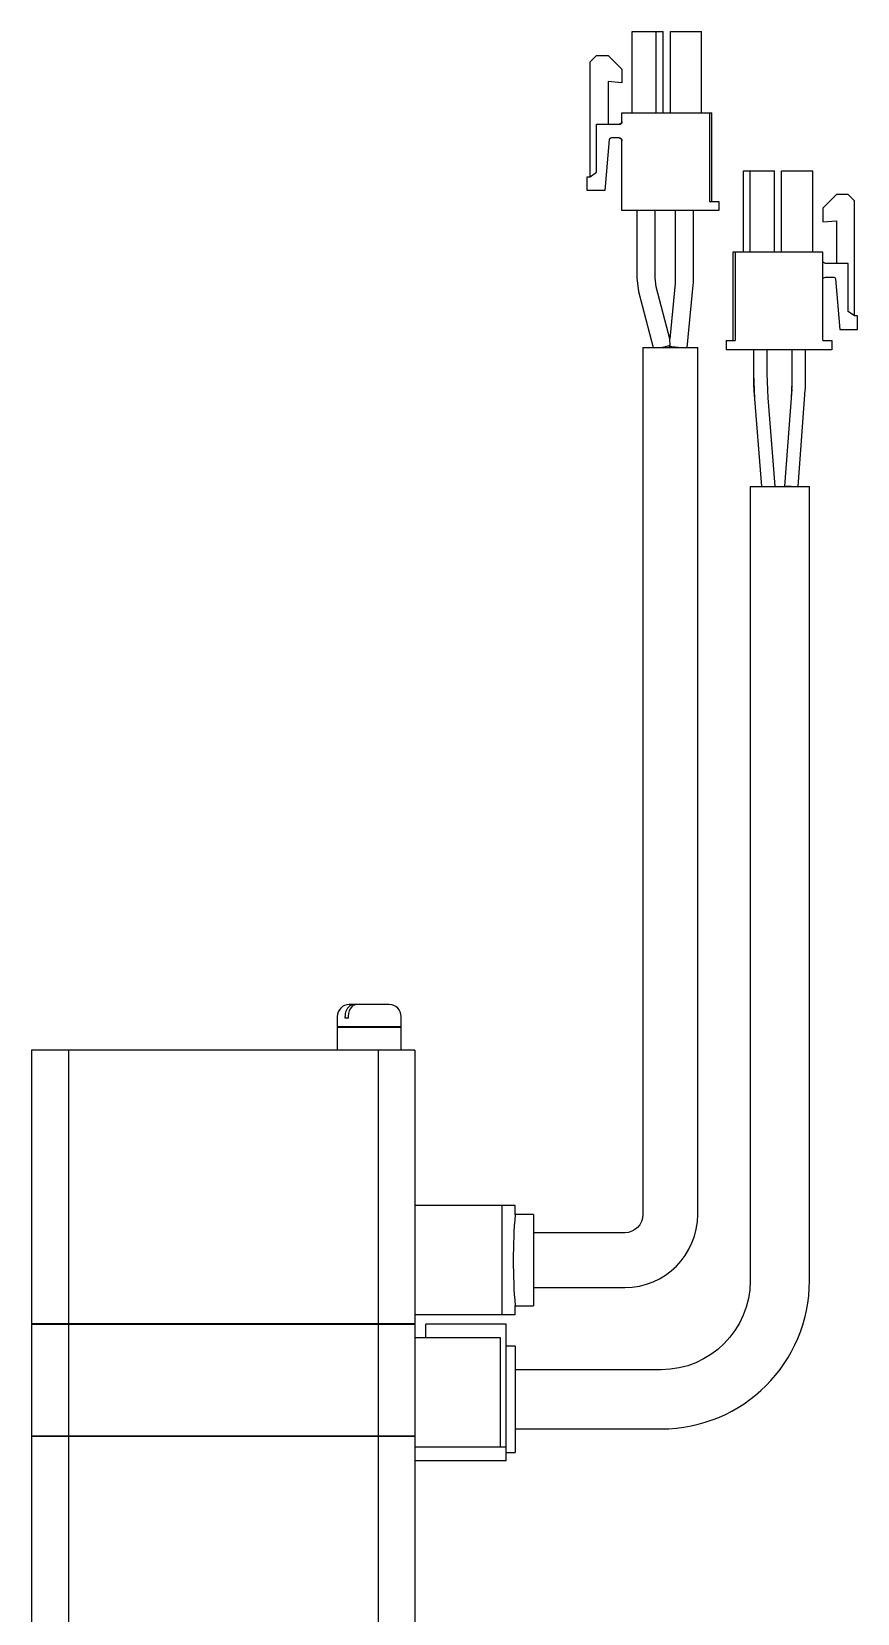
# Model space of a CAD drawing. Extents: x 0 to 1643, y -8 to 1285.
# Drawn here: x 1335.9 to 1426.4, y 635.1 to 808.4 of the extents above; entities that cross this region are included whole.
import ezdxf

# ---------------------------------------------------------------- set-up
doc = ezdxf.new("R2010")
doc.units = 0
doc.header["$LTSCALE"] = 0.5
doc.layers.add('MSM_CONTINUOUS', color=7, linetype='CONTINUOUS')

msp = doc.modelspace()

# ---------------------------------------------------------------- linework, layer by layer
at = {"layer": 'MSM_CONTINUOUS'}
for p, q in [((1401.66, 799.47), (1401.66, 808.37)), ((1401.66, 808.37), (1405.06, 808.37)), ((1401.66, 799.47), (1401.66, 808.37)), ((1404.31, 799.47), (1404.31, 808.37)), ((1405.06, 799.47), (1405.06, 808.37)), ((1405.86, 799.47), (1405.86, 808.37)), ((1405.86, 808.37), (1409.26, 808.37)), ((1405.86, 799.47), (1405.86, 808.37)), ((1409.26, 799.47), (1409.26, 808.37)), ((1397.06, 805.07), (1397.76, 805.77)), ((1397.06, 805.07), (1397.76, 805.77)), ((1397.06, 792.47), (1397.06, 805.07)), ((1397.06, 792.47), (1397.06, 805.07)), ((1397.76, 805.77), (1399.06, 805.77)), ((1399.06, 805.77), (1400.56, 804.27)), ((1400.56, 804.27), (1400.56, 802.77)), ((1400.56, 802.77), (1399.06, 802.9)), ((1399.06, 802.9), (1399.06, 798.22)), ((1400.56, 802.77), (1399.06, 802.9)), ((1400.56, 798.52), (1400.56, 799.47)), ((1400.56, 799.47), (1410.41, 799.47)), ((1400.56, 798.52), (1400.56, 799.47)), ((1410.16, 799.47), (1410.16, 789.77)), ((1410.41, 789.77), (1410.41, 799.47)), ((1397.76, 792.97), (1397.76, 798.22)), ((1397.76, 798.22), (1400.26, 798.22)), ((1397.76, 792.97), (1397.76, 798.22)), ((1400.56, 798.52), (1400.56, 798.52)), ((1399.16, 796.54), (1398.67, 790.97)), ((1400.26, 796.72), (1399.36, 796.72)), ((1400.56, 788.77), (1400.56, 796.42)), ((1400.56, 796.42), (1400.56, 796.42)), ((1400.56, 788.77), (1400.56, 796.42)), ((1396.76, 790.97), (1396.76, 792.47)), ((1396.76, 790.97), (1396.76, 792.47)), ((1396.76, 792.47), (1397.06, 792.47)), ((1397.06, 792.47), (1397.76, 792.97)), ((1397.06, 792.47), (1397.76, 792.97)), ((1413.86, 784.22), (1413.86, 793.12)), ((1413.86, 793.12), (1417.26, 793.12)), ((1414.61, 784.22), (1414.61, 793.12)), ((1417.26, 784.22), (1417.26, 793.12)), ((1418.06, 784.22), (1418.06, 793.12)), ((1418.06, 793.12), (1421.46, 793.12)), ((1421.46, 784.22), (1421.46, 793.12)), ((1398.67, 790.97), (1396.76, 790.97)), ((1424.06, 790.52), (1422.56, 789.02)), ((1425.36, 790.52), (1424.06, 790.52)), ((1426.06, 789.82), (1425.36, 790.52)), ((1411.16, 788.77), (1400.56, 788.77)), ((1402.18, 788.77), (1402.18, 781.41)), ((1404.18, 781.41), (1404.18, 788.77)), ((1406.38, 788.77), (1406.38, 780.87)), ((1408.38, 780.87), (1408.38, 788.77)), ((1410.16, 789.77), (1411.16, 789.77)), ((1411.16, 789.77), (1411.16, 788.77)), ((1422.56, 789.02), (1422.56, 787.52)), ((1426.06, 777.22), (1426.06, 789.82)), ((1422.56, 787.52), (1424.06, 787.65)), ((1424.06, 787.65), (1424.06, 782.97)), ((1422.56, 784.22), (1412.71, 784.22)), ((1412.71, 784.22), (1412.71, 774.52)), ((1412.96, 784.22), (1412.96, 774.52)), ((1422.56, 774.52), (1422.56, 784.22)), ((1425.36, 782.97), (1422.86, 782.97)), ((1425.36, 777.72), (1425.36, 782.97)), ((1402.18, 781.41), (1402.38, 779.9)), ((1402.38, 779.9), (1403.97, 773.77)), ((1404.31, 780.4), (1404.18, 781.41)), ((1405.79, 774.72), (1404.31, 780.4)), ((1406.38, 780.77), (1405.79, 774.72)), ((1406.38, 780.87), (1406.38, 780.77)), ((1407.71, 773.77), (1408.37, 780.58)), ((1408.37, 780.58), (1408.38, 780.87)), ((1422.86, 781.47), (1423.76, 781.47)), ((1423.96, 781.29), (1424.44, 775.72)), ((1426.06, 777.22), (1425.36, 777.72)), ((1426.36, 777.22), (1426.06, 777.22)), ((1426.36, 775.72), (1426.36, 777.22)), ((1405.85, 773.99), (1405.79, 774.72)), ((1424.44, 775.72), (1426.36, 775.72)), ((1402.86, 773.77), (1408.86, 773.77)), ((1402.86, 773.77), (1402.86, 678.77)), ((1405.85, 773.99), (1405.01, 773.77)), ((1405.72, 773.96), (1405.71, 773.87)), ((1406.71, 773.77), (1405.71, 773.87)), ((1408.86, 678.77), (1408.86, 773.77)), ((1411.96, 774.52), (1411.96, 773.52)), ((1411.96, 774.52), (1412.96, 774.52)), ((1423.56, 773.52), (1411.96, 773.52)), ((1414.98, 773.52), (1414.98, 769.92)), ((1416.48, 770.89), (1416.48, 773.52)), ((1419.18, 773.52), (1419.18, 769.89)), ((1420.68, 769.89), (1420.68, 773.52)), ((1422.56, 774.52), (1423.56, 774.52)), ((1423.56, 774.52), (1423.56, 773.52)), ((1414.98, 770.89), (1415.09, 768.14)), ((1416.59, 768.26), (1416.48, 770.89)), ((1419.17, 769.94), (1419.09, 768.26)), ((1419.18, 770.89), (1419.17, 769.94)), ((1415.02, 769.06), (1415.86, 758.52)), ((1417.36, 758.58), (1416.59, 768.26)), ((1419.16, 769.2), (1418.36, 758.58)), ((1419.86, 758.52), (1420.65, 769.09)), ((1414.61, 758.52), (1421.11, 758.52)), ((1414.61, 758.52), (1414.61, 671.52)), ((1419.11, 758.52), (1418.36, 758.58)), ((1421.11, 671.52), (1421.11, 758.52)), ((1369.36, 700.47), (1369.36, 699.32)), ((1370.21, 700.27), (1370.21, 700.47)), ((1370.57, 700.27), (1370.21, 700.27)), ((1370.57, 700.27), (1370.57, 700.47)), ((1375.06, 701.77), (1370.66, 701.77)), ((1376.36, 699.32), (1376.36, 700.47)), ((1376.36, 699.32), (1369.36, 699.32)), ((1369.36, 699.27), (1369.36, 696.77)), ((1376.36, 699.27), (1369.36, 699.27)), ((1369.41, 699.32), (1369.41, 699.27)), ((1376.31, 699.27), (1376.31, 699.32)), ((1376.36, 696.77), (1376.36, 699.27)), ((1377.86, 696.77), (1335.86, 696.77)), ((1335.86, 696.77), (1335.86, 666.82)), ((1339.89, 696.77), (1339.89, 666.82)), ((1373.83, 696.77), (1373.83, 666.82)), ((1377.86, 696.77), (1377.86, 666.82)), ((1388.85, 679.77), (1377.86, 679.77)), ((1387.43, 667.77), (1387.43, 679.77)), ((1388.85, 678.77), (1388.85, 679.77)), ((1390.86, 678.77), (1388.85, 678.77)), ((1390.86, 678.77), (1390.86, 668.77)), ((1400.86, 676.77), (1390.86, 676.77)), ((1390.86, 670.77), (1400.86, 670.77)), ((1388.85, 667.77), (1377.86, 667.77)), ((1388.85, 667.77), (1388.85, 668.77)), ((1388.85, 668.77), (1390.86, 668.77)), ((1335.86, 666.82), (1377.86, 666.82)), ((1335.86, 666.77), (1335.86, 654.52)), ((1335.86, 666.77), (1377.86, 666.77)), ((1335.91, 666.82), (1335.91, 666.77)), ((1339.89, 666.77), (1339.89, 654.52)), ((1340.14, 666.82), (1340.14, 666.77)), ((1373.57, 666.82), (1373.57, 666.77)), ((1373.83, 666.77), (1373.83, 654.52)), ((1377.81, 666.82), (1377.81, 666.77)), ((1377.86, 666.77), (1377.86, 630.52)), ((1379.06, 665.27), (1379.06, 666.77)), ((1387.86, 666.77), (1379.06, 666.77)), ((1387.86, 651.77), (1387.86, 666.77)), ((1387.26, 665.27), (1377.86, 665.27)), ((1387.26, 653.27), (1387.26, 665.27)), ((1388.86, 664.34), (1387.86, 664.34)), ((1388.86, 664.34), (1388.86, 652.7)), ((1404.86, 661.77), (1388.86, 661.77)), ((1388.86, 655.27), (1404.86, 655.27)), ((1335.86, 654.52), (1377.86, 654.52)), ((1335.86, 654.47), (1335.86, 630.52)), ((1335.86, 654.47), (1377.86, 654.47)), ((1335.91, 654.52), (1335.91, 654.47)), ((1339.89, 654.47), (1339.89, 630.52)), ((1340.14, 654.52), (1340.14, 654.47)), ((1373.57, 654.52), (1373.57, 654.47)), ((1373.83, 654.47), (1373.83, 630.52)), ((1377.81, 654.52), (1377.81, 654.47)), ((1387.86, 653.27), (1377.86, 653.27)), ((1387.86, 651.77), (1377.86, 651.77)), ((1387.86, 652.7), (1388.86, 652.7))]:
    msp.add_line(p, q, dxfattribs=at)
for points in [[(1417.36, 758.58, 0), (1417.36, 758.58, 0), (1417.36, 758.58, 0), (1417.36, 758.58, 0), (1417.36, 758.58, 0), (1417.36, 758.58, 0), (1417.36, 758.58, 0), (1417.36, 758.58, 0), (1417.36, 758.58, 0), (1417.36, 758.58, 0), (1417.36, 758.58, 0), (1417.36, 758.58, 0), (1417.36, 758.57, 0), (1417.36, 758.57, 0), (1417.36, 758.57, 0), (1417.36, 758.57, 0), (1417.36, 758.57, 0), (1417.36, 758.57, 0), (1417.36, 758.57, 0), (1417.36, 758.57, 0), (1417.36, 758.57, 0), (1417.36, 758.57, 0), (1417.36, 758.57, 0), (1417.36, 758.57, 0), (1417.36, 758.57, 0), (1417.35, 758.57, 0), (1417.35, 758.57, 0), (1417.35, 758.57, 0), (1417.35, 758.57, 0), (1417.35, 758.57, 0), (1417.35, 758.57, 0), (1417.35, 758.57, 0), (1417.35, 758.57, 0), (1417.35, 758.56, 0), (1417.35, 758.56, 0), (1417.35, 758.56, 0), (1417.35, 758.56, 0), (1417.35, 758.56, 0), (1417.35, 758.56, 0), (1417.35, 758.56, 0), (1417.35, 758.56, 0), (1417.35, 758.56, 0), (1417.35, 758.56, 0), (1417.35, 758.56, 0), (1417.35, 758.56, 0), (1417.35, 758.56, 0), (1417.35, 758.56, 0), (1417.35, 758.56, 0), (1417.35, 758.56, 0), (1417.35, 758.56, 0), (1417.35, 758.56, 0), (1417.35, 758.56, 0), (1417.35, 758.56, 0), (1417.35, 758.55, 0), (1417.35, 758.55, 0), (1417.35, 758.55, 0), (1417.35, 758.55, 0), (1417.35, 758.55, 0), (1417.35, 758.55, 0), (1417.35, 758.55, 0), (1417.35, 758.55, 0), (1417.35, 758.55, 0), (1417.35, 758.55, 0), (1417.35, 758.55, 0), (1417.35, 758.55, 0), (1417.35, 758.55, 0), (1417.35, 758.55, 0), (1417.35, 758.55, 0), (1417.35, 758.55, 0), (1417.35, 758.55, 0), (1417.35, 758.55, 0), (1417.35, 758.55, 0), (1417.35, 758.55, 0), (1417.35, 758.55, 0), (1417.35, 758.54, 0), (1417.35, 758.54, 0), (1417.35, 758.54, 0), (1417.35, 758.54, 0), (1417.35, 758.54, 0), (1417.35, 758.54, 0), (1417.35, 758.54, 0), (1417.34, 758.54, 0), (1417.34, 758.54, 0), (1417.34, 758.54, 0), (1417.34, 758.54, 0), (1417.34, 758.54, 0), (1417.34, 758.54, 0), (1417.34, 758.54, 0), (1417.34, 758.54, 0), (1417.34, 758.54, 0), (1417.34, 758.54, 0), (1417.34, 758.54, 0), (1417.34, 758.54, 0), (1417.34, 758.54, 0), (1417.34, 758.54, 0), (1417.34, 758.54, 0), (1417.34, 758.53, 0), (1417.34, 758.53, 0), (1417.34, 758.53, 0), (1417.34, 758.53, 0), (1417.34, 758.53, 0), (1417.34, 758.53, 0), (1417.34, 758.53, 0), (1417.34, 758.53, 0), (1417.34, 758.53, 0), (1417.34, 758.53, 0), (1417.34, 758.53, 0), (1417.34, 758.53, 0), (1417.34, 758.53, 0), (1417.34, 758.53, 0), (1417.33, 758.53, 0), (1417.33, 758.53, 0), (1417.33, 758.53, 0), (1417.33, 758.53, 0), (1417.33, 758.53, 0), (1417.33, 758.53, 0), (1417.33, 758.53, 0), (1417.33, 758.52, 0), (1417.33, 758.52, 0), (1417.33, 758.52, 0), (1417.33, 758.52, 0), (1417.33, 758.52, 0), (1417.33, 758.52, 0), (1417.33, 758.52, 0), (1417.33, 758.52, 0), (1417.33, 758.52, 0), (1417.33, 758.52, 0), (1417.33, 758.52, 0), (1417.33, 758.52, 0)], [(1418.36, 758.58, 0), (1418.36, 758.58, 0), (1418.36, 758.58, 0), (1418.36, 758.58, 0), (1418.36, 758.57, 0), (1418.36, 758.57, 0), (1418.36, 758.57, 0), (1418.36, 758.57, 0), (1418.36, 758.57, 0), (1418.36, 758.57, 0), (1418.36, 758.57, 0), (1418.36, 758.57, 0), (1418.36, 758.57, 0), (1418.36, 758.57, 0), (1418.36, 758.57, 0), (1418.36, 758.57, 0), (1418.36, 758.57, 0), (1418.36, 758.57, 0), (1418.36, 758.57, 0), (1418.36, 758.57, 0), (1418.36, 758.57, 0), (1418.36, 758.57, 0), (1418.36, 758.57, 0), (1418.36, 758.57, 0), (1418.36, 758.57, 0), (1418.36, 758.57, 0), (1418.36, 758.57, 0), (1418.36, 758.57, 0), (1418.36, 758.56, 0), (1418.36, 758.56, 0), (1418.36, 758.56, 0), (1418.36, 758.56, 0), (1418.36, 758.56, 0), (1418.36, 758.56, 0), (1418.36, 758.56, 0), (1418.36, 758.56, 0), (1418.36, 758.56, 0), (1418.36, 758.56, 0), (1418.36, 758.56, 0), (1418.36, 758.56, 0), (1418.36, 758.56, 0), (1418.36, 758.56, 0), (1418.36, 758.56, 0), (1418.36, 758.56, 0), (1418.36, 758.56, 0), (1418.36, 758.56, 0), (1418.36, 758.56, 0), (1418.36, 758.56, 0), (1418.36, 758.55, 0), (1418.36, 758.55, 0), (1418.36, 758.55, 0), (1418.36, 758.55, 0), (1418.36, 758.55, 0), (1418.36, 758.55, 0), (1418.36, 758.55, 0), (1418.36, 758.55, 0), (1418.36, 758.55, 0), (1418.36, 758.55, 0), (1418.36, 758.55, 0), (1418.36, 758.55, 0), (1418.36, 758.55, 0), (1418.36, 758.55, 0), (1418.36, 758.55, 0), (1418.37, 758.55, 0), (1418.37, 758.55, 0), (1418.37, 758.55, 0), (1418.37, 758.55, 0), (1418.37, 758.55, 0), (1418.37, 758.55, 0), (1418.37, 758.55, 0), (1418.37, 758.55, 0), (1418.37, 758.54, 0), (1418.37, 758.54, 0), (1418.37, 758.54, 0), (1418.37, 758.54, 0), (1418.37, 758.54, 0), (1418.37, 758.54, 0), (1418.37, 758.54, 0), (1418.37, 758.54, 0), (1418.37, 758.54, 0), (1418.37, 758.54, 0), (1418.37, 758.54, 0), (1418.37, 758.54, 0), (1418.37, 758.54, 0), (1418.37, 758.54, 0), (1418.37, 758.54, 0), (1418.37, 758.54, 0), (1418.37, 758.54, 0), (1418.37, 758.54, 0), (1418.37, 758.54, 0), (1418.37, 758.54, 0), (1418.37, 758.54, 0), (1418.37, 758.54, 0), (1418.37, 758.54, 0), (1418.37, 758.53, 0), (1418.37, 758.53, 0), (1418.37, 758.53, 0), (1418.37, 758.53, 0), (1418.37, 758.53, 0), (1418.37, 758.53, 0), (1418.37, 758.53, 0), (1418.38, 758.53, 0), (1418.38, 758.53, 0), (1418.38, 758.53, 0), (1418.38, 758.53, 0), (1418.38, 758.53, 0), (1418.38, 758.53, 0), (1418.38, 758.53, 0), (1418.38, 758.53, 0), (1418.38, 758.53, 0), (1418.38, 758.53, 0), (1418.38, 758.53, 0), (1418.38, 758.53, 0), (1418.38, 758.53, 0), (1418.38, 758.53, 0), (1418.38, 758.53, 0), (1418.38, 758.52, 0), (1418.38, 758.52, 0), (1418.38, 758.52, 0), (1418.38, 758.52, 0), (1418.38, 758.52, 0), (1418.38, 758.52, 0), (1418.38, 758.52, 0), (1418.38, 758.52, 0), (1418.38, 758.52, 0), (1418.38, 758.52, 0), (1418.38, 758.52, 0), (1418.38, 758.52, 0), (1418.39, 758.52, 0)]]:
    msp.add_polyline3d(points, dxfattribs=at)
for centre, radius, start, end in [((1400.26, 798.52), 0.3, 270, 0), ((1399.36, 796.52), 0.2, 90, 175), ((1400.26, 796.42), 0.3, 0, 90), ((1425.73, 769.92), 10.75, 180, 184.548), ((1409.93, 769.89), 10.75, 355.7108, 0), ((1370.66, 700.47), 1.3, 90, 180), ((1371.62, 700.55), 1.41, 131.3743, 182.8178), ((1371.95, 700.56), 1.39, 132.8199, 183.04), ((1371.16, 701.02), 0.751, 91.7681, 128.8955), ((1371.51, 701.02), 0.754, 95.8166, 131.8939), ((1375.06, 700.47), 1.3, 0, 90), ((1448.87, 673.76), 60.23, 175.2289, 179.9909), ((1400.86, 678.77), 8, 270, 0), ((1448.9, 673.78), 60.26, 180.0102, 184.77), ((1404.86, 671.52), 16.25, 270, 0)]:
    msp.add_arc(centre, radius, start, end, dxfattribs=at)
at = {"layer": 'MSM_CONTINUOUS', "extrusion": (0, 0, -1)}
for centre, radius, start, end in [((-1400.26, 798.52), 0.3, 180, 270), ((-1400.26, 798.52), 0.3, 180, 270), ((-1400.26, 796.42), 0.3, 90, 180), ((-1400.26, 796.42), 0.3, 90, 180), ((-1422.86, 783.27), 0.3, 270, 0), ((-1422.86, 781.17), 0.3, 0, 90), ((-1423.76, 781.27), 0.2, 90, 175), ((-1409.93, 769.89), 9.25, 180, 184.2892), ((-1400.86, 678.77), 2, 180, 270), ((-1404.86, 671.52), 9.75, 180, 270)]:
    msp.add_arc(centre, radius, start, end, dxfattribs=at)

doc.saveas('drawing.dxf')
